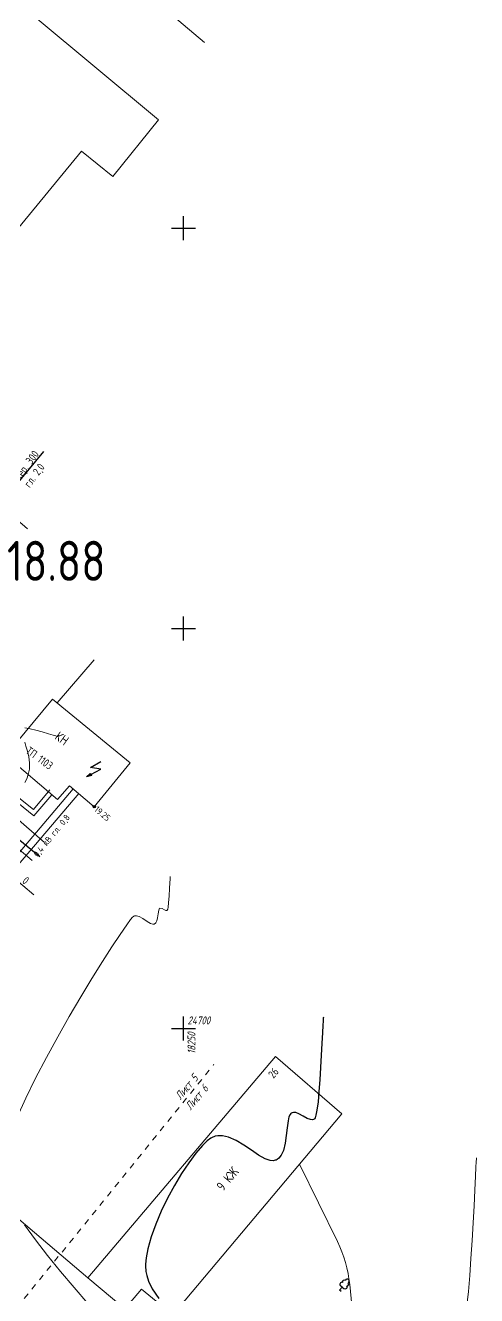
# Model space of a CAD drawing. Header units: metres. Extents: x 2491 to 4492, y 1184 to 2058.
# Drawn here: x 2822.3 to 2878.7, y 1672.9 to 1831.6 of the extents above; entities that cross this region are included whole.
import ezdxf
from ezdxf.enums import TextEntityAlignment as Align

# ---------------------------------------------------------------- set-up
doc = ezdxf.new("R2010")
doc.units = ezdxf.units.M
doc.linetypes.add('g5_01_5x1_5', pattern=[1.5, 0.75, -0.75])
for name, color, linetype, transparency in [('01_Геодезические пункты', 7, 'Continuous', 0.6), ('02_Сетка', 7, 'Continuous', 0.6), ('03_Здания и строения', 7, 'Continuous', 0.6), ('07_Объекты электропередачи', 7, 'Continuous', 0.6), ('10_Границы покрытий и угодий', 7, 'Continuous', 0.6), ('13_Растительность', 7, 'Continuous', 0.6), ('19_Горизонтали', 7, 'Continuous', 0.6), ('30_Канализация', 7, 'Continuous', 0.6), ('31_Водопровод', 7, 'Continuous', 0.6), ('35_Телефон', 7, 'Continuous', 0.6), ('37_Кабель низкого напряжения', 7, 'Continuous', 0.6), ('38_Кабели высокого напряжения', 7, 'Continuous', 0.6), ('61_Отметки высоты поверхности', 7, 'Continuous', 0.6)]:
    doc.layers.add(name, color=color, linetype=linetype, transparency=transparency)
doc.layers.add('rastr', color=7, linetype='Continuous')
doc.layers.add('Сетка', color=7, linetype='Continuous')
doc.layers.add('Сети_Горизонтали.Вспомогательные', color=1, linetype='Continuous', lineweight=9)
doc.layers.add('Сети_Горизонтали.Основные', color=1, linetype='Continuous', lineweight=30)
doc.styles.add('LIKE11', font='GOST_0.TTF')
doc.styles.add('LIKE14', font='GOST_0.TTF')
doc.styles.add('LIKE17', font='GOST_0.TTF')
doc.styles.add('LIKE32', font='GOST_0.TTF')
doc.styles.add('LIKE36', font='GOST_0.TTF')
doc.styles.add('Line_GUGK', font='GOST_0.TTF')
doc.styles.get("Standard").update_dxf_attribs({"font": 'GOST_0.TTF'})
doc.linetypes.add('g5_119_1', pattern='A,4,-1,[31,GUGK_2005.shx,S=0.1,R=0,X=0,Y=0],0.35,[31,GUGK_2005.shx,S=0.08,R=0,X=0,Y=0],3.3,[31,GUGK_2005.shx,S=0.08,R=180,X=0,Y=0],0.35,[31,GUGK_2005.shx,S=0.1,R=180,X=0,Y=0],-1', length=10)
doc.linetypes.add('g5_119_3', pattern='A,4,-1,[31,GUGK_2005.shx,S=0.1,R=0,X=0,Y=0],4,[31,GUGK_2005.shx,S=0.1,R=180,X=0,Y=0],-1', length=10)
doc.linetypes.add('g5_122_kl', pattern='A,1,-1,1.5,-0.4,["Кл",Line_GUGK,S=1,R=0,X=0,Y=-0.5],-2.4,1.5,-1,4,-1,4,-1,3', length=21.8)
doc.linetypes.add('g5_122_v', pattern='A,1,-1,1.5,-0.4,["В",Line_GUGK,S=1,R=0,X=0,Y=-0.5],-1.5,1.5,-1,4,-1,4,-1,3', length=20.9)
doc.linetypes.add('g5_133_t', pattern='A,2,[27,GUGK_2005.shx,S=0.4,R=0,X=0,Y=0],2,-1,2,[27,GUGK_2005.shx,S=0.4,R=0,X=0,Y=0],2,-1,2,[27,GUGK_2005.shx,S=0.4,R=0,X=0,Y=0],2,-0.1,["V",Line_GUGK,S=1,R=0,X=0,Y=-0.5],-1', length=15.1)

# ---------------------------------------------------------------- blocks, each defined once
blk = doc.blocks.new('g5_012')
at = {"color": 92}
for points in [[(-1.5, 0), (1.5, 0)], [(0, -1.5), (0, 1.5)]]:
    blk.add_lwpolyline(points, dxfattribs=at)
blk = doc.blocks.new('g5_330')
blk.add_hatch(color=0).paths.add_polyline_path([(0.15, 0, 1), (-0.15, 0, 1)])
at = {"color": 0}
blk.add_circle((0, 0), 0.15, dxfattribs=at)
blk = doc.blocks.new('g5_112')
blk.add_hatch(color=0).paths.add_polyline_path([(0, 0), (0.08, 0.61), (0.36, 0.5)])
at = {"color": 0}
blk.add_lwpolyline([(0.22, 0.56), (0.75, 1.88), (-0.38, 1.2), (0.15, 2.6)], dxfattribs=at)
blk.add_lwpolyline([(0, 0), (0.08, 0.61), (0.36, 0.5)], close=True, dxfattribs=at)
blk = doc.blocks.new('g5_367_1')
at = {"color": 0}
for points in [[(0, 0.5), (-0.26, 0.5)], [(0, 0.5), (0.26, 0.5)], [(0, 0), (0, 0.5)], [(0.25, 0), (0, 0)]]:
    blk.add_lwpolyline(points, dxfattribs=at)
for centre, start, end in [((0, 1.5), 90, 202.242), ((0, 1.5), 337.758, 90), ((-0.26, 0.75), 115.6346, 270), ((-0.2, 1.16), 97.9406, 227.8197), ((0.2, 1.16), 312.1803, 82.0594), ((0.26, 0.75), 270, 64.3654)]:
    blk.add_arc(centre, 0.25, start, end, dxfattribs=at)

msp = doc.modelspace()

# ---------------------------------------------------------------- linework, layer by layer
at = {"layer": '01_Геодезические пункты', "color": 7, "lineweight": 20, "flags": 128}
msp.add_lwpolyline([(2823.35, 1722.97), (2820.57, 1725.28)], dxfattribs=at)
at = {"layer": '03_Здания и строения', "color": 7, "linetype": 'Continuous', "lineweight": 20, "flags": 128}
for points in [[(2820.54, 1787.59), (2801.09, 1763.58), (2792.35, 1770.96), (2829.27, 1815.88), (2833.21, 1812.74), (2838.91, 1819.81), (2799.59, 1852.55), (2806.81, 1861.44), (2844.67, 1829.48)], [(2819.84, 1740.37), (2826.29, 1734.85), (2827.79, 1736.58), (2830.88, 1733.96), (2835.36, 1739.43), (2825.68, 1747.42), (2819.84, 1740.37)], [(2830.07, 1675.07), (2853.52, 1702.73), (2861.82, 1695.59), (2840.69, 1670.46), (2836.77, 1673.65), (2834.7, 1671.2), (2830.07, 1675.07)], [(2801.14, 1699.67), (2793.65, 1690.87), (2828.93, 1661.22), (2832.35, 1665.31), (2831.01, 1666.49), (2834.7, 1671.2), (2830.07, 1675.07), (2801.14, 1699.67)]]:
    msp.add_lwpolyline(points, dxfattribs=at)
at = {"layer": '10_Границы покрытий и угодий', "color": 7, "linetype": 'Continuous', "lineweight": 20, "flags": 128}
msp.add_lwpolyline([(2824.65, 1729.5), (2817.83, 1735.41), (2815.95, 1735.87), (2814.25, 1735.94), (2812.29, 1735.13), (2807.81, 1729.87), (2806.87, 1728.75), (2801.41, 1721.97), (2800.42, 1720.2), (2800.1, 1717.97), (2800.76, 1716.02), (2802.23, 1714.09), (2808, 1709.38)], dxfattribs=at)
at = {"layer": '19_Горизонтали', "color": 32, "linetype": 'Continuous', "lineweight": 20, "elevation": 20.5, "flags": 128}
msp.add_lwpolyline([(2856.54, 1689.31), (2861.26, 1679.61, -0.087208), (2862.8, 1674.25), (2863.08, 1671.64, 0.167814), (2863.24, 1671.3), (2863.24, 1671.3, -0.006805), (2863.51, 1671.01), (2863.98, 1670.5)], format="xyb", dxfattribs=at)
at = {"layer": '30_Канализация', "color": 42, "linetype": 'g5_122_kl', "lineweight": 30, "flags": 128}
msp.add_lwpolyline([(2726.07, 1794.17), (2732.92, 1787.8), (2755.74, 1769.16), (2769.99, 1756.7), (2772.16, 1758.76), (2795.25, 1743.63), (2814.98, 1765.77), (2820.81, 1773.77), (2824.59, 1778.37)], dxfattribs=at)
at = {"layer": '31_Водопровод', "color": 94, "linetype": 'g5_122_v', "lineweight": 30, "flags": 128}
msp.add_lwpolyline([(2736.85, 1742.86), (2760.8, 1724.45), (2787.08, 1757.91), (2824.09, 1727.74)], dxfattribs=at)
at = {"layer": '35_Телефон', "color": 6, "linetype": 'g5_133_t', "lineweight": 20, "flags": 128}
msp.add_lwpolyline([(2816.68, 1773.76), (2822.52, 1768.7)], dxfattribs=at)
at = {"layer": '37_Кабель низкого напряжения', "color": 1, "linetype": 'g5_119_3', "lineweight": 20, "flags": 128}
for points in [[(2826.26, 1746.95), (2830.87, 1752.34)], [(2820.13, 1740.13), (2814.08, 1734.86), (2823.14, 1727.24)], [(2796.38, 1701.91), (2798.68, 1699.88), (2819.31, 1724.24), (2828.94, 1735.6)]]:
    msp.add_lwpolyline(points, dxfattribs=at)
at = {"layer": '38_Кабели высокого напряжения', "color": 1, "linetype": 'g5_119_1', "lineweight": 20, "flags": 128}
for points in [[(2698.91, 1803.6), (2702.3, 1803.69), (2707.09, 1805.81), (2711.33, 1806.6), (2717.48, 1804.8), (2762.71, 1766.32), (2767.8, 1764.39), (2774.39, 1763.07), (2778.4, 1764.62), (2780.99, 1764.98), (2785.6, 1763.51), (2823.33, 1732.82), (2825.58, 1735.45)], [(2741.55, 1730.11), (2743.78, 1732.57), (2743.59, 1734.71), (2738.35, 1739.54), (2769.67, 1776.42), (2823.28, 1733.6), (2825.34, 1736.07)], [(2771.57, 1681.47), (2782.28, 1687.73), (2786, 1686.33), (2828.24, 1736.19)]]:
    msp.add_lwpolyline(points, dxfattribs=at)
at = {"layer": 'rastr', "color": 5, "linetype": 'g5_01_5x1_5', "lineweight": 20, "flags": 128}
msp.add_lwpolyline([(2796.66, 1641), (2845.84, 1701.77)], dxfattribs=at)
at = {"layer": 'Сети_Горизонтали.Вспомогательные', "color": 42, "linetype": 'Continuous', "lineweight": 9, "flags": 128}
for points, elevation in [([(2826.38, 1742.73), (2826.29, 1742.76), (2826.09, 1742.81), (2825.73, 1742.91), (2825.16, 1743.08), (2824.38, 1743.31), (2823.59, 1743.53), (2822.89, 1743.71), (2822.44, 1743.79), (2822.21, 1743.81)], 19), ([(2822.19, 1742.05), (2822.35, 1741.53), (2822.53, 1740.9), (2822.7, 1740.19), (2822.79, 1739.44), (2822.77, 1738.67), (2822.64, 1738), (2822.45, 1737.45), (2822.22, 1736.98)], 19), ([(2840.37, 1725.24), (2840.36, 1725.14), (2840.35, 1724.9), (2840.32, 1724.46), (2840.29, 1723.76), (2840.24, 1722.84), (2840.17, 1721.97), (2840.11, 1721.43), (2840.06, 1721.15), (2840.01, 1721.04), (2839.99, 1721.02), (2839.94, 1720.99), (2839.83, 1720.99), (2839.64, 1721.08), (2839.36, 1721.23), (2839.04, 1721.27), (2838.93, 1721.03), (2838.87, 1720.59), (2838.8, 1720.08), (2838.71, 1719.7), (2838.59, 1719.47), (2838.48, 1719.36), (2838.42, 1719.32), (2838.35, 1719.3), (2838.19, 1719.3), (2837.92, 1719.39), (2837.51, 1719.64), (2836.95, 1720.01), (2836.49, 1720.25), (2836.15, 1720.33), (2835.93, 1720.32), (2835.83, 1720.29), (2835.79, 1720.26), (2835.68, 1720.16), (2835.43, 1719.86), (2834.94, 1719.2), (2834.12, 1718.01), (2833.09, 1716.46), (2831.9, 1714.61), (2830.59, 1712.5), (2829.2, 1710.19), (2827.76, 1707.74), (2826.31, 1705.19), (2824.9, 1702.61), (2823.56, 1700.03), (2822.33, 1697.53), (2821.25, 1695.15)], 19.5), ([(2878.65, 1690.09), (2878.64, 1689.94), (2878.61, 1689.58), (2878.57, 1688.9), (2878.51, 1687.77), (2878.42, 1686.06), (2878.33, 1684.1), (2878.22, 1681.96), (2878.09, 1679.73), (2877.95, 1677.51), (2877.8, 1675.36), (2877.63, 1673.39), (2877.44, 1671.66)], 20.5), ([(2822.17, 1681.71), (2823.52, 1679.83), (2825.03, 1677.88), (2826.66, 1675.88), (2828.36, 1673.86), (2830.08, 1671.86)], 19.5)]:
    msp.add_lwpolyline(points, dxfattribs=dict(at, elevation=elevation))
at = {"layer": 'Сети_Горизонтали.Основные', "color": 40, "linetype": 'Continuous', "lineweight": 30, "elevation": 20, "flags": 128}
msp.add_lwpolyline([(2859.51, 1707.67), (2859.5, 1707.53), (2859.48, 1707.21), (2859.44, 1706.64), (2859.39, 1705.73), (2859.32, 1704.39), (2859.25, 1702.91), (2859.16, 1701.36), (2859.07, 1699.82), (2858.96, 1698.37), (2858.84, 1697.07), (2858.7, 1696.02), (2858.58, 1695.4), (2858.47, 1695.08), (2858.4, 1694.96), (2858.36, 1694.92), (2858.29, 1694.88), (2858.14, 1694.84), (2857.88, 1694.86), (2857.5, 1695), (2856.99, 1695.29), (2856.46, 1695.58), (2856.05, 1695.73), (2855.77, 1695.76), (2855.59, 1695.72), (2855.5, 1695.68), (2855.44, 1695.64), (2855.34, 1695.51), (2855.21, 1695.22), (2855.09, 1694.69), (2854.99, 1693.84), (2854.88, 1692.88), (2854.74, 1691.91), (2854.51, 1691.01), (2854.24, 1690.41), (2853.96, 1690.06), (2853.74, 1689.88), (2853.62, 1689.81), (2853.5, 1689.77), (2853.25, 1689.72), (2852.85, 1689.75), (2852.24, 1689.96), (2851.41, 1690.42), (2850.51, 1691.02), (2849.57, 1691.65), (2848.6, 1692.23), (2847.64, 1692.66), (2846.89, 1692.84), (2846.34, 1692.85), (2845.99, 1692.78), (2845.81, 1692.72), (2845.69, 1692.67), (2845.44, 1692.52), (2845.01, 1692.21), (2844.4, 1691.62), (2843.57, 1690.66), (2842.69, 1689.47), (2841.79, 1688.11), (2840.9, 1686.62), (2840.04, 1685.04), (2839.26, 1683.42), (2838.57, 1681.79), (2838, 1680.2), (2837.58, 1678.69), (2837.37, 1677.58), (2837.3, 1676.81), (2837.3, 1676.33), (2837.31, 1676.11), (2837.34, 1675.87), (2837.43, 1675.39), (2837.66, 1674.67), (2838.13, 1673.71), (2838.94, 1672.52)], dxfattribs=at)

# ---------------------------------------------------------------- block references
at = {"layer": '02_Сетка', "color": 92, "linetype": 'Continuous', "lineweight": 15, "ltscale": 0.5}
for p in [(2842.03, 1806.26), (2842.03, 1756.26), (2842.03, 1706.26)]:
    msp.add_blockref('g5_012', p, dxfattribs=at)
at = {"layer": '07_Объекты электропередачи', "color": 7, "linetype": 'Continuous', "lineweight": 20, "rotation": 320.2655211251469}
msp.add_blockref('g5_112', (2829.93, 1737.71), dxfattribs=at)
at = {"layer": '13_Растительность', "color": 92, "linetype": 'Continuous', "lineweight": 20, "rotation": 320.2655484459036}
msp.add_blockref('g5_367_1', (2861.54, 1673.53), dxfattribs=at)
at = {"layer": '61_Отметки высоты поверхности', "color": 7, "linetype": 'Continuous', "lineweight": 20, "rotation": 320.2244407250127}
msp.add_blockref('g5_330', (2830.88, 1733.96, 19.25), dxfattribs=at)

# ---------------------------------------------------------------- texts
at = {"color": 6, "linetype": 'ByBlock', "lineweight": 60, "insert": (2819.97, 1767.19), "char_height": 5, "attachment_point": 1}
msp.add_mtext_dynamic_manual_height_columns('18.88', width=22.4107, gutter_width=12.5, heights=[0], dxfattribs=at)
at = {"layer": '01_Геодезические пункты', "color": 7, "linetype": 'Continuous', "lineweight": 20, "ltscale": 0.5, "style": 'LIKE36'}
msp.add_text('0', height=1, rotation=320.2244, dxfattribs=at).set_placement((2821.79, 1724.53))
at = {"layer": '03_Здания и строения', "color": 7, "linetype": 'Continuous', "lineweight": 15}
for s, height, rotation, style, p in [('КН', 1.2, 324.1028, 'LIKE14', (2825.84, 1742.49)), ('ТП 1103', 1, 324.1028, 'LIKE11', (2822.24, 1740.72)), ('26', 1, 49.7317, 'LIKE36', (2853.28, 1699.94)), ('9 КЖ', 1.2, 49.9931, 'LIKE14', (2846.97, 1685.84))]:
    msp.add_text(s, height=height, rotation=rotation, dxfattribs=dict(at, style=style)).set_placement(p)
at = {"layer": '30_Канализация', "color": 42, "linetype": 'Continuous', "lineweight": 15, "style": 'LIKE32'}
for s, p in [('кер. 300', (2821.61, 1774.75)), ('гл. 2,0', (2822.81, 1773.77))]:
    msp.add_text(s, height=1, rotation=53.3085, dxfattribs=at).set_placement(p)
at = {"layer": '37_Кабель низкого напряжения', "color": 1, "linetype": 'Continuous', "lineweight": 15, "style": 'LIKE32'}
msp.add_text('0,4 кВ гл. 0,8', height=0.8, rotation=50.6927, dxfattribs=at).set_placement((2823.82, 1727.6))
at = {"layer": '61_Отметки высоты поверхности', "color": 7, "linetype": 'Continuous', "lineweight": 15, "ltscale": 0.5, "style": 'LIKE17'}
msp.add_text('19.25', height=0.8, rotation=320.2244, dxfattribs=at).set_placement((2830.81, 1733.49))
at = {"layer": 'rastr', "color": 5, "linetype": 'Continuous', "lineweight": 15, "oblique": 15}
for s, rotation, p in [('Лист 5', 49.8199, (2841.66, 1697.27)), ('Лист 6', 49.7866, (2842.93, 1695.98))]:
    msp.add_text(s, height=1, rotation=rotation, dxfattribs=at).set_placement(p)
at = {"layer": 'Сетка', "color": 3, "oblique": 15}
msp.add_text('24700', height=1, dxfattribs=at).set_placement((2842.53, 1706.76))
msp.add_text('18250', height=1, rotation=90, dxfattribs=at).set_placement((2842.53, 1705.76), align=Align.TOP_RIGHT)

doc.saveas('drawing.dxf')
